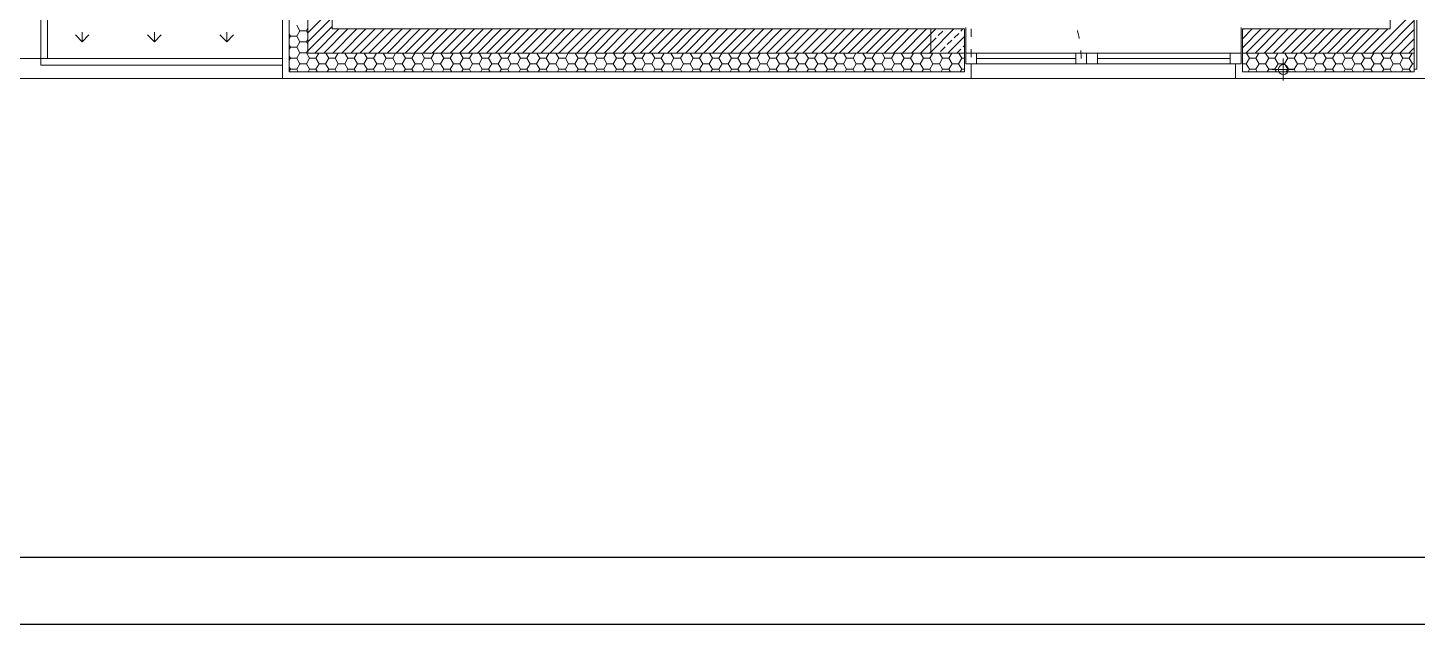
# Model space of a CAD drawing. Header units: millimetres. Extents: x 1780 to 154263, y -7240 to 17216.
# Drawn here: x 123685 to 124720, y 2437 to 2882 of the extents above; entities that cross this region are included whole.
import ezdxf

# ---------------------------------------------------------------- set-up
doc = ezdxf.new("R2010")
doc.units = ezdxf.units.MM
doc.linetypes.add('ACAD_ISO03W100', pattern=[30, 12, -18])
for name, color, linetype, lineweight in [('2d_SX_gruba przekroje', 90, 'Continuous', 20), ('2d_SX_instalacje - kanalizacja opadowa', 130, 'Continuous', 5), ('2d_SX_stolarka okienna', 5, 'Continuous', 5), ('2d_SX_szraf', 251, 'Continuous', 0), ('2d_SX_warstwy', 181, 'Continuous', 9), ('2d_SX_widok', 10, 'Continuous', 9)]:
    doc.layers.add(name, color=color, linetype=linetype, lineweight=lineweight)
doc.layers.add('2d_SX_rewizja 18 września', color=210, linetype='Continuous')
doc.layers.add('60 instalacje elektryka', color=10, linetype='Continuous')

# ---------------------------------------------------------------- blocks, each defined once
blk = doc.blocks.new('2p bc')
at = {"layer": '2d_SX_gruba przekroje', "color": 8}
for p, q in [((107677, 1252.7), (107677, 1377.7)), ((108186, 1290.7), (108186, 1263.7)), ((108391, 1263.7), (108391, 1290.7)), ((108190, 1263.7), (108186, 1263.7)), ((108190, 1252.7), (108190, 1263.7)), ((108387, 1252.7), (108387, 1263.7)), ((108387, 1263.7), (108391, 1263.7)), ((108186, 1252.7), (107677, 1252.7)), ((108186, 1252.7), (108190, 1252.7)), ((108391, 1252.7), (108387, 1252.7)), ((108522.5, 1252.7), (108391, 1252.7))]:
    blk.add_line(p, q, dxfattribs=at)
at = {"layer": '2d_SX_instalacje - kanalizacja opadowa', "color": 8}
for points in [[(108422.5, 1251.2), (108422.5, 1267.6)], [(108430.7, 1259.4), (108414.3, 1259.4)]]:
    blk.add_lwpolyline(points, dxfattribs=at)
blk.add_circle((108422.5, 1259.4), 3.75, dxfattribs=at)
at = {"layer": '2d_SX_stolarka okienna', "color": 8, "linetype": 'ACAD_ISO03W100', "ltscale": 0.5}
blk.add_line((108190, 1349.7), (108190, 1267.7), dxfattribs=at)
at = {"layer": '2d_SX_stolarka okienna', "color": 8}
for points in [[(108186, 1271.7), (108194, 1271.7), (108194, 1263.7), (108186, 1263.7), (108186, 1271.7)], [(108194, 1271.7), (108194, 1263.7), (108268, 1263.7), (108268, 1271.7)], [(108276, 1271.7), (108268, 1271.7), (108268, 1263.7), (108276, 1263.7), (108276, 1271.7)], [(108276, 1271.7), (108284, 1271.7), (108284, 1263.7), (108276, 1263.7), (108276, 1271.7)], [(108383, 1271.7), (108383, 1263.7), (108284, 1263.7), (108284, 1271.7)], [(108391, 1271.7), (108383, 1271.7), (108383, 1263.7), (108391, 1263.7), (108391, 1271.7)]]:
    blk.add_lwpolyline(points, close=True, dxfattribs=at)
for points in [[(108194, 1267.7), (108268, 1267.7)], [(108383, 1267.7), (108284, 1267.7)]]:
    blk.add_lwpolyline(points, dxfattribs=at)
at = {"layer": '2d_SX_stolarka okienna', "color": 8, "linetype": 'ACAD_ISO03W100', "ltscale": 0.5}
blk.add_arc((108189.8, 1267.6), 82.1, 0.0486, 89.8832, dxfattribs=at)
at = {"layer": '2d_SX_szraf', "color": 8, "linetype": 'Continuous'}
for p, q in [((107696, 1286.9), (107714, 1304.9)), ((107696, 1280.1), (107714, 1298.1)), ((108489, 1271.7), (108520, 1302.6)), ((108495.8, 1271.7), (108520, 1295.9)), ((107527.7, 1280.2), (107522.7, 1285.3)), ((107527.7, 1280.2), (107527.7, 1287.4)), ((107527.7, 1280.2), (107532.8, 1285.3)), ((107581.6, 1280.2), (107576.5, 1285.3)), ((107581.6, 1280.2), (107581.6, 1287.4)), ((107581.6, 1280.2), (107586.6, 1285.3)), ((107635.5, 1280.2), (107630.4, 1285.3)), ((107635.5, 1280.2), (107635.5, 1287.4)), ((107635.5, 1280.2), (107640.5, 1285.3)), ((107682.9, 1284.3), (107682, 1285.9)), ((107682, 1282.8), (107682.9, 1284.3)), ((107682.9, 1284.3), (107687.7, 1284.3)), ((107690, 1288.4), (107687.7, 1292.6)), ((107687.7, 1284.3), (107690, 1288.4)), ((107690, 1280.2), (107687.7, 1284.3)), ((107690, 1288.4), (107694.8, 1288.4)), ((107694.8, 1288.4), (107696, 1290.5)), ((107696, 1286.4), (107694.8, 1288.4)), ((107696, 1273.4), (107714, 1291.4)), ((107701, 1271.7), (107719, 1289.7)), ((107707.7, 1271.7), (107725.7, 1289.7)), ((107714.5, 1271.7), (107732.5, 1289.7)), ((107721.2, 1271.7), (107739.2, 1289.7)), ((107728, 1271.7), (107746, 1289.7)), ((107734.7, 1271.7), (107752.7, 1289.7)), ((107741.4, 1271.7), (107759.4, 1289.7)), ((107748.2, 1271.7), (107766.2, 1289.7)), ((107754.9, 1271.7), (107772.9, 1289.7)), ((107761.6, 1271.7), (107779.6, 1289.7)), ((107768.4, 1271.7), (107786.4, 1289.7)), ((107775.1, 1271.7), (107793.1, 1289.7)), ((107781.8, 1271.7), (107799.8, 1289.7)), ((107788.6, 1271.7), (107806.6, 1289.7)), ((107795.3, 1271.7), (107813.3, 1289.7)), ((107802, 1271.7), (107820, 1289.7)), ((107808.8, 1271.7), (107826.8, 1289.7)), ((107815.5, 1271.7), (107833.5, 1289.7)), ((107822.2, 1271.7), (107840.2, 1289.7)), ((107829, 1271.7), (107847, 1289.7)), ((107835.7, 1271.7), (107853.7, 1289.7)), ((107842.5, 1271.7), (107860.5, 1289.7)), ((107849.2, 1271.7), (107867.2, 1289.7)), ((107855.9, 1271.7), (107873.9, 1289.7)), ((107862.7, 1271.7), (107880.7, 1289.7)), ((107869.4, 1271.7), (107887.4, 1289.7)), ((107876.1, 1271.7), (107894.1, 1289.7)), ((107882.9, 1271.7), (107900.9, 1289.7)), ((107889.6, 1271.7), (107907.6, 1289.7)), ((107896.3, 1271.7), (107914.3, 1289.7)), ((107903.1, 1271.7), (107921.1, 1289.7)), ((107909.8, 1271.7), (107927.8, 1289.7)), ((107916.5, 1271.7), (107934.5, 1289.7)), ((107923.3, 1271.7), (107941.3, 1289.7)), ((107930, 1271.7), (107948, 1289.7)), ((107936.7, 1271.7), (107954.7, 1289.7)), ((107943.5, 1271.7), (107961.5, 1289.7)), ((107950.2, 1271.7), (107968.2, 1289.7)), ((107956.9, 1271.7), (107974.9, 1289.7)), ((107963.7, 1271.7), (107981.7, 1289.7)), ((107970.4, 1271.7), (107988.4, 1289.7)), ((107977.2, 1271.7), (107995.2, 1289.7)), ((107983.9, 1271.7), (108001.9, 1289.7)), ((107990.6, 1271.7), (108008.6, 1289.7)), ((107997.4, 1271.7), (108015.4, 1289.7)), ((108004.1, 1271.7), (108022.1, 1289.7)), ((108010.8, 1271.7), (108028.8, 1289.7)), ((108017.6, 1271.7), (108035.6, 1289.7)), ((108024.3, 1271.7), (108042.3, 1289.7)), ((108031, 1271.7), (108049, 1289.7)), ((108037.8, 1271.7), (108055.8, 1289.7)), ((108044.5, 1271.7), (108062.5, 1289.7)), ((108051.2, 1271.7), (108069.2, 1289.7)), ((108058, 1271.7), (108076, 1289.7)), ((108064.7, 1271.7), (108082.7, 1289.7)), ((108071.4, 1271.7), (108089.4, 1289.7)), ((108078.2, 1271.7), (108096.2, 1289.7)), ((108084.9, 1271.7), (108102.9, 1289.7)), ((108091.7, 1271.7), (108109.7, 1289.7)), ((108098.4, 1271.7), (108116.4, 1289.7)), ((108105.1, 1271.7), (108123.1, 1289.7)), ((108111.9, 1271.7), (108129.9, 1289.7)), ((108118.6, 1271.7), (108136.6, 1289.7)), ((108125.3, 1271.7), (108143.3, 1289.7)), ((108132.1, 1271.7), (108150.1, 1289.7)), ((108138.8, 1271.7), (108156.8, 1289.7)), ((108145.5, 1271.7), (108160, 1286.1)), ((108160, 1286), (108163.7, 1289.7)), ((108160, 1272.5), (108177.2, 1289.7)), ((108165.5, 1284.7), (108168.9, 1288.1)), ((108172.6, 1271.7), (108185, 1284)), ((108177.3, 1283.1), (108180.7, 1286.4)), ((108182.3, 1288.1), (108183.9, 1289.7)), ((108392, 1289.1), (108392.5, 1289.7)), ((108392, 1282.4), (108399.3, 1289.7)), ((108392, 1275.7), (108406, 1289.7)), ((108394.7, 1271.7), (108412.7, 1289.7)), ((108401.5, 1271.7), (108419.5, 1289.7)), ((108408.2, 1271.7), (108426.2, 1289.7)), ((108414.9, 1271.7), (108432.9, 1289.7)), ((108421.7, 1271.7), (108439.7, 1289.7)), ((108428.4, 1271.7), (108446.4, 1289.7)), ((108435.1, 1271.7), (108453.1, 1289.7)), ((108441.9, 1271.7), (108459.9, 1289.7)), ((108448.6, 1271.7), (108466.6, 1289.7)), ((108455.4, 1271.7), (108473.4, 1289.7)), ((108462.1, 1271.7), (108480.1, 1289.7)), ((108468.8, 1271.7), (108486.8, 1289.7)), ((108475.6, 1271.7), (108493.6, 1289.7)), ((108482.3, 1271.7), (108500.3, 1289.7)), ((108502.5, 1271.7), (108520, 1289.2)), ((107682.9, 1276.1), (107682, 1277.6)), ((107682, 1274.5), (107682.9, 1276.1)), ((107682.9, 1276.1), (107687.7, 1276.1)), ((107687.7, 1276.1), (107690, 1280.2)), ((107690, 1271.9), (107687.7, 1276.1)), ((107690, 1280.2), (107694.8, 1280.2)), ((107694.8, 1280.2), (107696, 1282.3)), ((107696, 1278.1), (107694.8, 1280.2)), ((107694.8, 1271.9), (107696, 1274)), ((108152.3, 1271.7), (108160, 1279.4)), ((108160.4, 1279.7), (108163.8, 1283.1)), ((108167.2, 1273), (108170.6, 1276.3)), ((108172.2, 1278), (108175.6, 1281.4)), ((108179.4, 1271.7), (108182.3, 1274.6)), ((108184, 1276.3), (108185, 1277.3)), ((108509.2, 1271.7), (108520, 1282.4)), ((108516, 1271.7), (108520, 1275.7)), ((107682.9, 1267.8), (107682, 1269.4)), ((107682, 1266.3), (107682.9, 1267.8)), ((107682.9, 1267.8), (107687.7, 1267.8)), ((107687.7, 1267.8), (107690, 1271.9)), ((107690, 1263.7), (107687.7, 1267.8)), ((107687.7, 1259.6), (107690, 1263.7)), ((107690, 1271.9), (107694.8, 1271.9)), ((107690, 1263.7), (107694.8, 1263.7)), ((107697.2, 1267.8), (107694.8, 1271.9)), ((107694.8, 1263.7), (107697.2, 1267.8)), ((107697.2, 1259.6), (107694.8, 1263.7)), ((107697.2, 1267.8), (107701.9, 1267.8)), ((107701.9, 1267.8), (107704.2, 1271.7)), ((107704.3, 1263.7), (107701.9, 1267.8)), ((107701.9, 1259.6), (107704.3, 1263.7)), ((107704.3, 1263.7), (107709.1, 1263.7)), ((107709.1, 1263.7), (107711.5, 1267.8)), ((107711.5, 1259.6), (107709.1, 1263.7)), ((107711.5, 1267.8), (107709.3, 1271.7)), ((107711.5, 1267.8), (107716.2, 1267.8)), ((107716.2, 1267.8), (107718.5, 1271.7)), ((107718.6, 1263.7), (107716.2, 1267.8)), ((107716.2, 1259.6), (107718.6, 1263.7)), ((107718.6, 1263.7), (107723.4, 1263.7)), ((107723.4, 1263.7), (107725.8, 1267.8)), ((107725.8, 1259.6), (107723.4, 1263.7)), ((107725.8, 1267.8), (107723.5, 1271.7)), ((107725.8, 1267.8), (107730.5, 1267.8)), ((107730.5, 1267.8), (107732.7, 1271.7)), ((107732.9, 1263.7), (107730.5, 1267.8)), ((107730.5, 1259.6), (107732.9, 1263.7)), ((107732.9, 1263.7), (107737.7, 1263.7)), ((107737.7, 1263.7), (107740, 1267.8)), ((107740, 1259.6), (107737.7, 1263.7)), ((107740, 1267.8), (107737.8, 1271.7)), ((107740, 1267.8), (107744.8, 1267.8)), ((107744.8, 1267.8), (107747, 1271.7)), ((107747.2, 1263.7), (107744.8, 1267.8)), ((107744.8, 1259.6), (107747.2, 1263.7)), ((107747.2, 1263.7), (107752, 1263.7)), ((107752, 1263.7), (107754.3, 1267.8)), ((107754.3, 1259.6), (107752, 1263.7)), ((107754.3, 1267.8), (107752.1, 1271.7)), ((107754.3, 1267.8), (107759.1, 1267.8)), ((107759.1, 1267.8), (107761.3, 1271.7)), ((107761.5, 1263.7), (107759.1, 1267.8)), ((107759.1, 1259.6), (107761.5, 1263.7)), ((107761.5, 1263.7), (107766.2, 1263.7)), ((107766.2, 1263.7), (107768.6, 1267.8)), ((107768.6, 1259.6), (107766.2, 1263.7)), ((107768.6, 1267.8), (107766.4, 1271.7)), ((107768.6, 1267.8), (107773.4, 1267.8)), ((107773.4, 1267.8), (107775.6, 1271.7)), ((107775.8, 1263.7), (107773.4, 1267.8)), ((107773.4, 1259.6), (107775.8, 1263.7)), ((107775.8, 1263.7), (107780.5, 1263.7)), ((107780.5, 1263.7), (107782.9, 1267.8)), ((107782.9, 1259.6), (107780.5, 1263.7)), ((107782.9, 1267.8), (107780.7, 1271.7)), ((107782.9, 1267.8), (107787.7, 1267.8)), ((107787.7, 1267.8), (107789.9, 1271.7)), ((107790.1, 1263.7), (107787.7, 1267.8)), ((107787.7, 1259.6), (107790.1, 1263.7)), ((107790.1, 1263.7), (107794.8, 1263.7)), ((107794.8, 1263.7), (107797.2, 1267.8)), ((107797.2, 1259.6), (107794.8, 1263.7)), ((107797.2, 1267.8), (107795, 1271.7)), ((107797.2, 1267.8), (107802, 1267.8)), ((107802, 1267.8), (107804.2, 1271.7)), ((107804.3, 1263.7), (107802, 1267.8)), ((107802, 1259.6), (107804.3, 1263.7)), ((107804.3, 1263.7), (107809.1, 1263.7)), ((107809.1, 1263.7), (107811.5, 1267.8)), ((107811.5, 1259.6), (107809.1, 1263.7)), ((107811.5, 1267.8), (107809.3, 1271.7)), ((107811.5, 1267.8), (107816.2, 1267.8)), ((107816.2, 1267.8), (107818.5, 1271.7)), ((107818.6, 1263.7), (107816.2, 1267.8)), ((107816.2, 1259.6), (107818.6, 1263.7)), ((107818.6, 1263.7), (107823.4, 1263.7)), ((107823.4, 1263.7), (107825.8, 1267.8)), ((107825.8, 1259.6), (107823.4, 1263.7)), ((107825.8, 1267.8), (107823.6, 1271.7)), ((107825.8, 1267.8), (107830.5, 1267.8)), ((107830.5, 1267.8), (107832.8, 1271.7)), ((107832.9, 1263.7), (107830.5, 1267.8)), ((107830.5, 1259.6), (107832.9, 1263.7)), ((107832.9, 1263.7), (107837.7, 1263.7)), ((107837.7, 1263.7), (107840.1, 1267.8)), ((107840.1, 1259.6), (107837.7, 1263.7)), ((107840.1, 1267.8), (107837.8, 1271.7)), ((107840.1, 1267.8), (107844.8, 1267.8)), ((107844.8, 1267.8), (107847, 1271.7)), ((107847.2, 1263.7), (107844.8, 1267.8)), ((107844.8, 1259.6), (107847.2, 1263.7)), ((107847.2, 1263.7), (107852, 1263.7)), ((107852, 1263.7), (107854.3, 1267.8)), ((107854.3, 1259.6), (107852, 1263.7)), ((107854.3, 1267.8), (107852.1, 1271.7)), ((107854.3, 1267.8), (107859.1, 1267.8)), ((107859.1, 1267.8), (107861.3, 1271.7)), ((107861.5, 1263.7), (107859.1, 1267.8)), ((107859.1, 1259.6), (107861.5, 1263.7)), ((107861.5, 1263.7), (107866.3, 1263.7)), ((107866.3, 1263.7), (107868.6, 1267.8)), ((107868.6, 1259.6), (107866.3, 1263.7)), ((107868.6, 1267.8), (107866.4, 1271.7)), ((107868.6, 1267.8), (107873.4, 1267.8)), ((107873.4, 1267.8), (107875.6, 1271.7)), ((107875.8, 1263.7), (107873.4, 1267.8)), ((107873.4, 1259.6), (107875.8, 1263.7)), ((107875.8, 1263.7), (107880.5, 1263.7)), ((107880.5, 1263.7), (107882.9, 1267.8)), ((107882.9, 1259.6), (107880.5, 1263.7)), ((107882.9, 1267.8), (107880.7, 1271.7)), ((107882.9, 1267.8), (107887.7, 1267.8)), ((107887.7, 1267.8), (107889.9, 1271.7)), ((107890.1, 1263.7), (107887.7, 1267.8)), ((107887.7, 1259.6), (107890.1, 1263.7)), ((107890.1, 1263.7), (107894.8, 1263.7)), ((107894.8, 1263.7), (107897.2, 1267.8)), ((107897.2, 1259.6), (107894.8, 1263.7)), ((107897.2, 1267.8), (107895, 1271.7)), ((107897.2, 1267.8), (107902, 1267.8)), ((107902, 1267.8), (107904.2, 1271.7)), ((107904.4, 1263.7), (107902, 1267.8)), ((107902, 1259.6), (107904.4, 1263.7)), ((107904.4, 1263.7), (107909.1, 1263.7)), ((107909.1, 1263.7), (107911.5, 1267.8)), ((107911.5, 1259.6), (107909.1, 1263.7)), ((107911.5, 1267.8), (107909.3, 1271.7)), ((107911.5, 1267.8), (107916.3, 1267.8)), ((107916.3, 1267.8), (107918.5, 1271.7)), ((107918.6, 1263.7), (107916.3, 1267.8)), ((107916.3, 1259.6), (107918.6, 1263.7)), ((107918.6, 1263.7), (107923.4, 1263.7)), ((107923.4, 1263.7), (107925.8, 1267.8)), ((107925.8, 1259.6), (107923.4, 1263.7)), ((107925.8, 1267.8), (107923.6, 1271.7)), ((107925.8, 1267.8), (107930.5, 1267.8)), ((107930.5, 1267.8), (107932.8, 1271.7)), ((107932.9, 1263.7), (107930.5, 1267.8)), ((107930.5, 1259.6), (107932.9, 1263.7)), ((107932.9, 1263.7), (107937.7, 1263.7)), ((107937.7, 1263.7), (107940.1, 1267.8)), ((107940.1, 1259.6), (107937.7, 1263.7)), ((107940.1, 1267.8), (107937.9, 1271.7)), ((107940.1, 1267.8), (107944.8, 1267.8)), ((107944.8, 1267.8), (107947.1, 1271.7)), ((107947.2, 1263.7), (107944.8, 1267.8)), ((107944.8, 1259.6), (107947.2, 1263.7)), ((107947.2, 1263.7), (107952, 1263.7)), ((107952, 1263.7), (107954.4, 1267.8)), ((107954.4, 1259.6), (107952, 1263.7)), ((107954.4, 1267.8), (107952.1, 1271.7)), ((107954.4, 1267.8), (107959.1, 1267.8)), ((107959.1, 1267.8), (107961.3, 1271.7)), ((107961.5, 1263.7), (107959.1, 1267.8)), ((107959.1, 1259.6), (107961.5, 1263.7)), ((107961.5, 1263.7), (107966.3, 1263.7)), ((107966.3, 1263.7), (107968.6, 1267.8)), ((107968.6, 1259.6), (107966.3, 1263.7)), ((107968.6, 1267.8), (107966.4, 1271.7)), ((107968.6, 1267.8), (107973.4, 1267.8)), ((107973.4, 1267.8), (107975.6, 1271.7)), ((107975.8, 1263.7), (107973.4, 1267.8)), ((107973.4, 1259.6), (107975.8, 1263.7)), ((107975.8, 1263.7), (107980.6, 1263.7)), ((107980.6, 1263.7), (107982.9, 1267.8)), ((107982.9, 1259.6), (107980.6, 1263.7)), ((107982.9, 1267.8), (107980.7, 1271.7)), ((107982.9, 1267.8), (107987.7, 1267.8)), ((107987.7, 1267.8), (107989.9, 1271.7)), ((107990.1, 1263.7), (107987.7, 1267.8)), ((107987.7, 1259.6), (107990.1, 1263.7)), ((107990.1, 1263.7), (107994.8, 1263.7)), ((107994.8, 1263.7), (107997.2, 1267.8)), ((107997.2, 1259.6), (107994.8, 1263.7)), ((107997.2, 1267.8), (107995, 1271.7)), ((107997.2, 1267.8), (108002, 1267.8)), ((108002, 1267.8), (108004.2, 1271.7)), ((108004.4, 1263.7), (108002, 1267.8)), ((108002, 1259.6), (108004.4, 1263.7)), ((108004.4, 1263.7), (108009.1, 1263.7)), ((108009.1, 1263.7), (108011.5, 1267.8)), ((108011.5, 1259.6), (108009.1, 1263.7)), ((108011.5, 1267.8), (108009.3, 1271.7)), ((108011.5, 1267.8), (108016.3, 1267.8)), ((108016.3, 1267.8), (108018.5, 1271.7)), ((108018.7, 1263.7), (108016.3, 1267.8)), ((108016.3, 1259.6), (108018.7, 1263.7)), ((108018.7, 1263.7), (108023.4, 1263.7)), ((108023.4, 1263.7), (108025.8, 1267.8)), ((108025.8, 1259.6), (108023.4, 1263.7)), ((108025.8, 1267.8), (108023.6, 1271.7)), ((108025.8, 1267.8), (108030.6, 1267.8)), ((108030.6, 1267.8), (108032.8, 1271.7)), ((108032.9, 1263.7), (108030.6, 1267.8)), ((108030.6, 1259.6), (108032.9, 1263.7)), ((108032.9, 1263.7), (108037.7, 1263.7)), ((108037.7, 1263.7), (108040.1, 1267.8)), ((108040.1, 1259.6), (108037.7, 1263.7)), ((108040.1, 1267.8), (108037.9, 1271.7)), ((108040.1, 1267.8), (108044.8, 1267.8)), ((108044.8, 1267.8), (108047.1, 1271.7)), ((108047.2, 1263.7), (108044.8, 1267.8)), ((108044.8, 1259.6), (108047.2, 1263.7)), ((108047.2, 1263.7), (108052, 1263.7)), ((108052, 1263.7), (108054.4, 1267.8)), ((108054.4, 1259.6), (108052, 1263.7)), ((108054.4, 1267.8), (108052.2, 1271.7)), ((108054.4, 1267.8), (108059.1, 1267.8)), ((108059.1, 1267.8), (108061.4, 1271.7)), ((108061.5, 1263.7), (108059.1, 1267.8)), ((108059.1, 1259.6), (108061.5, 1263.7)), ((108061.5, 1263.7), (108066.3, 1263.7)), ((108066.3, 1263.7), (108068.7, 1267.8)), ((108068.7, 1259.6), (108066.3, 1263.7)), ((108068.7, 1267.8), (108066.4, 1271.7)), ((108068.7, 1267.8), (108073.4, 1267.8)), ((108073.4, 1267.8), (108075.6, 1271.7)), ((108075.8, 1263.7), (108073.4, 1267.8)), ((108073.4, 1259.6), (108075.8, 1263.7)), ((108075.8, 1263.7), (108080.6, 1263.7)), ((108080.6, 1263.7), (108082.9, 1267.8)), ((108082.9, 1259.6), (108080.6, 1263.7)), ((108082.9, 1267.8), (108080.7, 1271.7)), ((108082.9, 1267.8), (108087.7, 1267.8)), ((108087.7, 1267.8), (108089.9, 1271.7)), ((108090.1, 1263.7), (108087.7, 1267.8)), ((108087.7, 1259.6), (108090.1, 1263.7)), ((108090.1, 1263.7), (108094.9, 1263.7)), ((108094.9, 1263.7), (108097.2, 1267.8)), ((108097.2, 1259.6), (108094.9, 1263.7)), ((108097.2, 1267.8), (108095, 1271.7)), ((108097.2, 1267.8), (108102, 1267.8)), ((108102, 1267.8), (108104.2, 1271.7)), ((108104.4, 1263.7), (108102, 1267.8)), ((108102, 1259.6), (108104.4, 1263.7)), ((108104.4, 1263.7), (108109.1, 1263.7)), ((108109.1, 1263.7), (108111.5, 1267.8)), ((108111.5, 1259.6), (108109.1, 1263.7)), ((108111.5, 1267.8), (108109.3, 1271.7)), ((108111.5, 1267.8), (108116.3, 1267.8)), ((108116.3, 1267.8), (108118.5, 1271.7)), ((108118.7, 1263.7), (108116.3, 1267.8)), ((108116.3, 1259.6), (108118.7, 1263.7)), ((108118.7, 1263.7), (108123.4, 1263.7)), ((108123.4, 1263.7), (108125.8, 1267.8)), ((108125.8, 1259.6), (108123.4, 1263.7)), ((108125.8, 1267.8), (108123.6, 1271.7)), ((108125.8, 1267.8), (108130.6, 1267.8)), ((108130.6, 1267.8), (108132.8, 1271.7)), ((108133, 1263.7), (108130.6, 1267.8)), ((108130.6, 1259.6), (108133, 1263.7)), ((108133, 1263.7), (108137.7, 1263.7)), ((108137.7, 1263.7), (108140.1, 1267.8)), ((108140.1, 1259.6), (108137.7, 1263.7)), ((108140.1, 1267.8), (108137.9, 1271.7)), ((108140.1, 1267.8), (108144.9, 1267.8)), ((108144.9, 1267.8), (108147.1, 1271.7)), ((108147.2, 1263.7), (108144.9, 1267.8)), ((108144.9, 1259.6), (108147.2, 1263.7)), ((108147.2, 1263.7), (108152, 1263.7)), ((108152, 1263.7), (108154.4, 1267.8)), ((108154.4, 1259.6), (108152, 1263.7)), ((108154.4, 1267.8), (108152.2, 1271.7)), ((108154.4, 1267.8), (108159.1, 1267.8)), ((108159, 1271.7), (108160, 1272.7)), ((108159.1, 1267.8), (108161.4, 1271.7)), ((108161.5, 1263.7), (108159.1, 1267.8)), ((108159.1, 1259.6), (108161.5, 1263.7)), ((108161.5, 1263.7), (108166.3, 1263.7)), ((108166.3, 1263.7), (108168.7, 1267.8)), ((108168.7, 1259.6), (108166.3, 1263.7)), ((108168.7, 1267.8), (108166.5, 1271.7)), ((108168.7, 1267.8), (108173.4, 1267.8)), ((108173.4, 1267.8), (108175.7, 1271.7)), ((108175.8, 1263.7), (108173.4, 1267.8)), ((108173.4, 1259.6), (108175.8, 1263.7)), ((108175.8, 1263.7), (108180.6, 1263.7)), ((108180.6, 1263.7), (108183, 1267.8)), ((108183, 1259.6), (108180.6, 1263.7)), ((108183, 1267.8), (108180.7, 1271.7)), ((108183, 1267.8), (108185, 1267.8)), ((108392, 1263.7), (108394.9, 1263.7)), ((108394.9, 1263.7), (108397.3, 1267.8)), ((108397.3, 1259.6), (108394.9, 1263.7)), ((108397.3, 1267.8), (108395.1, 1271.7)), ((108397.3, 1267.8), (108402, 1267.8)), ((108402, 1267.8), (108404.3, 1271.7)), ((108404.4, 1263.7), (108402, 1267.8)), ((108402, 1259.6), (108404.4, 1263.7)), ((108404.4, 1263.7), (108409.2, 1263.7)), ((108409.2, 1263.7), (108411.6, 1267.8)), ((108411.6, 1259.6), (108409.2, 1263.7)), ((108411.6, 1267.8), (108409.3, 1271.7)), ((108411.6, 1267.8), (108416.3, 1267.8)), ((108416.3, 1267.8), (108418.5, 1271.7)), ((108418.7, 1263.7), (108416.3, 1267.8)), ((108416.3, 1259.6), (108418.7, 1263.7)), ((108418.7, 1263.7), (108423.5, 1263.7)), ((108423.5, 1263.7), (108425.8, 1267.8)), ((108425.8, 1259.6), (108423.5, 1263.7)), ((108425.8, 1267.8), (108423.6, 1271.7)), ((108425.8, 1267.8), (108430.6, 1267.8)), ((108430.6, 1267.8), (108432.8, 1271.7)), ((108433, 1263.7), (108430.6, 1267.8)), ((108430.6, 1259.6), (108433, 1263.7)), ((108433, 1263.7), (108437.8, 1263.7)), ((108437.8, 1263.7), (108440.1, 1267.8)), ((108440.1, 1259.6), (108437.8, 1263.7)), ((108440.1, 1267.8), (108437.9, 1271.7)), ((108440.1, 1267.8), (108444.9, 1267.8)), ((108444.9, 1267.8), (108447.1, 1271.7)), ((108447.3, 1263.7), (108444.9, 1267.8)), ((108444.9, 1259.6), (108447.3, 1263.7)), ((108447.3, 1263.7), (108452, 1263.7)), ((108452, 1263.7), (108454.4, 1267.8)), ((108454.4, 1259.6), (108452, 1263.7)), ((108454.4, 1267.8), (108452.2, 1271.7)), ((108454.4, 1267.8), (108459.2, 1267.8)), ((108459.2, 1267.8), (108461.4, 1271.7)), ((108461.6, 1263.7), (108459.2, 1267.8)), ((108459.2, 1259.6), (108461.6, 1263.7)), ((108461.6, 1263.7), (108466.3, 1263.7)), ((108466.3, 1263.7), (108468.7, 1267.8)), ((108468.7, 1259.6), (108466.3, 1263.7)), ((108468.7, 1267.8), (108466.5, 1271.7)), ((108468.7, 1267.8), (108473.5, 1267.8)), ((108473.5, 1267.8), (108475.7, 1271.7)), ((108475.9, 1263.7), (108473.5, 1267.8)), ((108473.5, 1259.6), (108475.9, 1263.7)), ((108475.9, 1263.7), (108480.6, 1263.7)), ((108480.6, 1263.7), (108483, 1267.8)), ((108483, 1259.6), (108480.6, 1263.7)), ((108483, 1267.8), (108480.8, 1271.7)), ((108483, 1267.8), (108487.8, 1267.8)), ((108487.8, 1267.8), (108490, 1271.7)), ((108490.1, 1263.7), (108487.8, 1267.8)), ((108487.8, 1259.6), (108490.1, 1263.7)), ((108490.1, 1263.7), (108494.9, 1263.7)), ((108494.9, 1263.7), (108497.3, 1267.8)), ((108497.3, 1259.6), (108494.9, 1263.7)), ((108497.3, 1267.8), (108495.1, 1271.7)), ((108497.3, 1267.8), (108502, 1267.8)), ((108502, 1267.8), (108504.3, 1271.7)), ((108504.4, 1263.7), (108502, 1267.8)), ((108502, 1259.6), (108504.4, 1263.7)), ((108504.4, 1263.7), (108509.2, 1263.7)), ((108509.2, 1263.7), (108511.6, 1267.8)), ((108511.6, 1259.6), (108509.2, 1263.7)), ((108511.6, 1267.8), (108509.4, 1271.7)), ((108511.6, 1267.8), (108516.3, 1267.8)), ((108516.3, 1267.8), (108518.6, 1271.7)), ((108518.7, 1263.7), (108516.3, 1267.8)), ((108516.3, 1259.6), (108518.7, 1263.7)), ((108518.7, 1263.7), (108520, 1263.7)), ((107682.9, 1259.6), (107682, 1261.1)), ((107682, 1258), (107682.9, 1259.6)), ((107682.9, 1259.6), (107687.7, 1259.6)), ((107688.8, 1257.7), (107687.7, 1259.6)), ((107696.1, 1257.7), (107697.2, 1259.6)), ((107697.2, 1259.6), (107701.9, 1259.6)), ((107703, 1257.7), (107701.9, 1259.6)), ((107710.4, 1257.7), (107711.5, 1259.6)), ((107711.5, 1259.6), (107716.2, 1259.6)), ((107717.3, 1257.7), (107716.2, 1259.6)), ((107724.7, 1257.7), (107725.8, 1259.6)), ((107725.8, 1259.6), (107730.5, 1259.6)), ((107731.6, 1257.7), (107730.5, 1259.6)), ((107738.9, 1257.7), (107740, 1259.6)), ((107740, 1259.6), (107744.8, 1259.6)), ((107745.9, 1257.7), (107744.8, 1259.6)), ((107753.2, 1257.7), (107754.3, 1259.6)), ((107754.3, 1259.6), (107759.1, 1259.6)), ((107760.2, 1257.7), (107759.1, 1259.6)), ((107767.5, 1257.7), (107768.6, 1259.6)), ((107768.6, 1259.6), (107773.4, 1259.6)), ((107774.5, 1257.7), (107773.4, 1259.6)), ((107781.8, 1257.7), (107782.9, 1259.6)), ((107782.9, 1259.6), (107787.7, 1259.6)), ((107788.8, 1257.7), (107787.7, 1259.6)), ((107796.1, 1257.7), (107797.2, 1259.6)), ((107797.2, 1259.6), (107802, 1259.6)), ((107803.1, 1257.7), (107802, 1259.6)), ((107810.4, 1257.7), (107811.5, 1259.6)), ((107811.5, 1259.6), (107816.2, 1259.6)), ((107817.3, 1257.7), (107816.2, 1259.6)), ((107824.7, 1257.7), (107825.8, 1259.6)), ((107825.8, 1259.6), (107830.5, 1259.6)), ((107831.6, 1257.7), (107830.5, 1259.6)), ((107839, 1257.7), (107840.1, 1259.6)), ((107840.1, 1259.6), (107844.8, 1259.6)), ((107845.9, 1257.7), (107844.8, 1259.6)), ((107853.2, 1257.7), (107854.3, 1259.6)), ((107854.3, 1259.6), (107859.1, 1259.6)), ((107860.2, 1257.7), (107859.1, 1259.6)), ((107867.5, 1257.7), (107868.6, 1259.6)), ((107868.6, 1259.6), (107873.4, 1259.6)), ((107874.5, 1257.7), (107873.4, 1259.6)), ((107881.8, 1257.7), (107882.9, 1259.6)), ((107882.9, 1259.6), (107887.7, 1259.6)), ((107888.8, 1257.7), (107887.7, 1259.6)), ((107896.1, 1257.7), (107897.2, 1259.6)), ((107897.2, 1259.6), (107902, 1259.6)), ((107903.1, 1257.7), (107902, 1259.6)), ((107910.4, 1257.7), (107911.5, 1259.6)), ((107911.5, 1259.6), (107916.3, 1259.6)), ((107917.4, 1257.7), (107916.3, 1259.6)), ((107924.7, 1257.7), (107925.8, 1259.6)), ((107925.8, 1259.6), (107930.5, 1259.6)), ((107931.6, 1257.7), (107930.5, 1259.6)), ((107939, 1257.7), (107940.1, 1259.6)), ((107940.1, 1259.6), (107944.8, 1259.6)), ((107945.9, 1257.7), (107944.8, 1259.6)), ((107953.3, 1257.7), (107954.4, 1259.6)), ((107954.4, 1259.6), (107959.1, 1259.6)), ((107960.2, 1257.7), (107959.1, 1259.6)), ((107967.5, 1257.7), (107968.6, 1259.6)), ((107968.6, 1259.6), (107973.4, 1259.6)), ((107974.5, 1257.7), (107973.4, 1259.6)), ((107981.8, 1257.7), (107982.9, 1259.6)), ((107982.9, 1259.6), (107987.7, 1259.6)), ((107988.8, 1257.7), (107987.7, 1259.6)), ((107996.1, 1257.7), (107997.2, 1259.6)), ((107997.2, 1259.6), (108002, 1259.6)), ((108003.1, 1257.7), (108002, 1259.6)), ((108010.4, 1257.7), (108011.5, 1259.6)), ((108011.5, 1259.6), (108016.3, 1259.6)), ((108017.4, 1257.7), (108016.3, 1259.6)), ((108024.7, 1257.7), (108025.8, 1259.6)), ((108025.8, 1259.6), (108030.6, 1259.6)), ((108031.7, 1257.7), (108030.6, 1259.6)), ((108039, 1257.7), (108040.1, 1259.6)), ((108040.1, 1259.6), (108044.8, 1259.6)), ((108045.9, 1257.7), (108044.8, 1259.6)), ((108053.3, 1257.7), (108054.4, 1259.6)), ((108054.4, 1259.6), (108059.1, 1259.6)), ((108060.2, 1257.7), (108059.1, 1259.6)), ((108067.6, 1257.7), (108068.7, 1259.6)), ((108068.7, 1259.6), (108073.4, 1259.6)), ((108074.5, 1257.7), (108073.4, 1259.6)), ((108081.8, 1257.7), (108082.9, 1259.6)), ((108082.9, 1259.6), (108087.7, 1259.6)), ((108088.8, 1257.7), (108087.7, 1259.6)), ((108096.1, 1257.7), (108097.2, 1259.6)), ((108097.2, 1259.6), (108102, 1259.6)), ((108103.1, 1257.7), (108102, 1259.6)), ((108110.4, 1257.7), (108111.5, 1259.6)), ((108111.5, 1259.6), (108116.3, 1259.6)), ((108117.4, 1257.7), (108116.3, 1259.6)), ((108124.7, 1257.7), (108125.8, 1259.6)), ((108125.8, 1259.6), (108130.6, 1259.6)), ((108131.7, 1257.7), (108130.6, 1259.6)), ((108139, 1257.7), (108140.1, 1259.6)), ((108140.1, 1259.6), (108144.9, 1259.6)), ((108146, 1257.7), (108144.9, 1259.6)), ((108153.3, 1257.7), (108154.4, 1259.6)), ((108154.4, 1259.6), (108159.1, 1259.6)), ((108160.2, 1257.7), (108159.1, 1259.6)), ((108167.6, 1257.7), (108168.7, 1259.6)), ((108168.7, 1259.6), (108173.4, 1259.6)), ((108174.5, 1257.7), (108173.4, 1259.6)), ((108181.9, 1257.7), (108183, 1259.6)), ((108183, 1259.6), (108185, 1259.6)), ((108396.2, 1257.7), (108397.3, 1259.6)), ((108397.3, 1259.6), (108402, 1259.6)), ((108403.1, 1257.7), (108402, 1259.6)), ((108410.5, 1257.7), (108411.6, 1259.6)), ((108411.6, 1259.6), (108416.3, 1259.6)), ((108417.4, 1257.7), (108416.3, 1259.6)), ((108424.7, 1257.7), (108425.8, 1259.6)), ((108425.8, 1259.6), (108430.6, 1259.6)), ((108431.7, 1257.7), (108430.6, 1259.6)), ((108439, 1257.7), (108440.1, 1259.6)), ((108440.1, 1259.6), (108444.9, 1259.6)), ((108446, 1257.7), (108444.9, 1259.6)), ((108453.3, 1257.7), (108454.4, 1259.6)), ((108454.4, 1259.6), (108459.2, 1259.6)), ((108460.3, 1257.7), (108459.2, 1259.6)), ((108467.6, 1257.7), (108468.7, 1259.6)), ((108468.7, 1259.6), (108473.5, 1259.6)), ((108474.6, 1257.7), (108473.5, 1259.6)), ((108481.9, 1257.7), (108483, 1259.6)), ((108483, 1259.6), (108487.8, 1259.6)), ((108488.9, 1257.7), (108487.8, 1259.6)), ((108496.2, 1257.7), (108497.3, 1259.6)), ((108497.3, 1259.6), (108502, 1259.6)), ((108503.1, 1257.7), (108502, 1259.6)), ((108510.5, 1257.7), (108511.6, 1259.6)), ((108511.6, 1259.6), (108516.3, 1259.6)), ((108517.4, 1257.7), (108516.3, 1259.6))]:
    blk.add_line(p, q, dxfattribs=at)
at = {"layer": '2d_SX_warstwy', "color": 8}
for p, q in [((108520, 1257.7), (108520, 2093.7)), ((108520, 1259.7), (108520, 2091.7)), ((108522, 2091.7), (108522, 1259.7)), ((108520, 2079.7), (108520, 1271.7)), ((108520, 1271.7), (108520, 2079.7)), ((108502, 2061.7), (108502, 1289.7)), ((107682, 1257.7), (107682, 1376.7)), ((107696, 1376.7), (107696, 1271.7)), ((107696, 1271.7), (107696, 1351.7)), ((107714, 1351.7), (107714, 1289.7)), ((107714, 1289.7), (108160, 1289.7)), ((108160, 1289.7), (108185, 1289.7)), ((108160, 1271.7), (108160, 1289.7)), ((108160, 1289.7), (108160, 1271.7)), ((108185, 1289.7), (108185, 1271.7)), ((108502, 1289.7), (108392, 1289.7)), ((108392, 1289.7), (108392, 1271.7)), ((107696, 1271.7), (108185, 1271.7)), ((108160, 1271.7), (107696, 1271.7)), ((108185, 1271.7), (108160, 1271.7)), ((108185, 1271.7), (108185, 1257.7)), ((108520, 1271.7), (108392, 1271.7)), ((108392, 1271.7), (108392, 1257.7)), ((108392, 1271.7), (108520, 1271.7)), ((108185, 1257.7), (107682, 1257.7)), ((108392, 1257.7), (108520, 1257.7)), ((108522, 1259.7), (108520, 1259.7))]:
    blk.add_line(p, q, dxfattribs=at)
at = {"layer": '2d_SX_widok', "color": 8, "ltscale": 0.5}
for p, q in [((107677, 1267.7), (107677, 2083.7)), ((107497, 1262.7), (107497, 1920.7)), ((107502, 1267.7), (107502, 1915.7)), ((107677, 1920.7), (107677, 1262.7)), ((107677, 1915.7), (107677, 1267.7)), ((107252, 1267.7), (107677, 1267.7)), ((107677, 1262.7), (107497, 1262.7)), ((107677, 1267.7), (107502, 1267.7)), ((108523.1, 1252.7), (107237, 1252.7)), ((108190, 1252.7), (108387, 1252.7)), ((108521.9, 1252.7), (108521.9, 1252.7)), ((108521.9, 1252.7), (108521.9, 1252.7)), ((108521.9, 1252.7), (109808, 1252.7))]:
    blk.add_line(p, q, dxfattribs=at)

msp = doc.modelspace()

# ---------------------------------------------------------------- linework, layer by layer
at = {"layer": '60 instalacje elektryka'}
for points in [[(127331.3, 5410.6), (123126.7, 5410.6), (123126.7, 2437.4), (127331.3, 2437.4)], [(123218.2, 2487.4), (127280.1, 2487.4), (127280.1, 5360.6), (123218.2, 5360.6)]]:
    msp.add_lwpolyline(points, close=True, dxfattribs=at)

# ---------------------------------------------------------------- block references
at = {"layer": '2d_SX_rewizja 18 września'}
msp.add_blockref('2p bc', (16197.4, 1591.2), dxfattribs=at)

doc.saveas('drawing.dxf')
